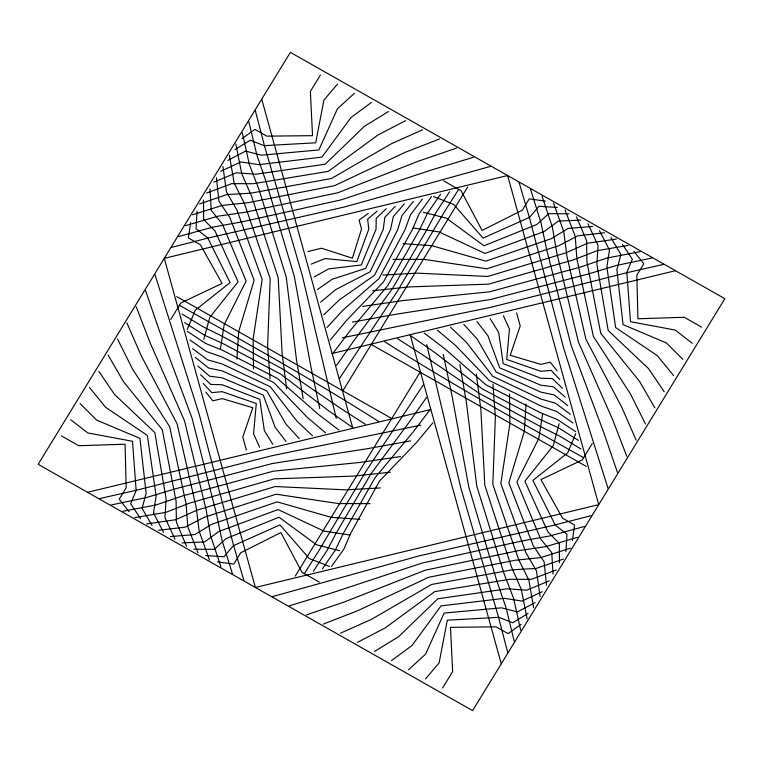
<?xml version="1.0" encoding="UTF-8"?>
<svg xmlns="http://www.w3.org/2000/svg" width="763" height="763" viewBox="0 0 763 763"><rect width="100%" height="100%" fill="white"/><g stroke="black" fill="none" stroke-linecap="round" stroke-linejoin="round"><path stroke-width="1.14" d="M197.045 211.332L196.053 228.795L207.717 237.865L230.092 282.615L195.271 310.188L187.269 329.397M565.955 551.668L566.947 534.205L555.283 525.135L532.908 480.385L567.729 452.812L575.731 433.603M236.94 359.068L238.676 331.676L254.155 280.202L229.711 217.178L218.895 201.241L216.444 177.684M526.06 403.932L524.324 431.324L508.845 482.798L533.289 545.822L544.105 561.759L546.556 585.316M190.578 222.538L188.442 237.98L200.383 244.751L222.071 283.416L180.802 303.025L170.712 319.497M572.422 540.462L574.558 525.02L562.617 518.249L540.929 479.584L582.198 459.975L592.288 443.503M220.383 349.177L224.208 324.513L246.134 281.003L222.376 224.074L211.275 210.426L209.978 188.9M542.617 413.823L538.792 438.487L516.866 481.997L540.624 538.926L551.725 552.574L553.022 574.1M203.826 339.287L209.739 317.351L238.113 281.814L215.052 230.97L203.664 219.61L203.511 200.116M559.174 423.713L553.261 445.649L524.887 481.186L547.948 532.03L559.336 543.39L559.489 562.884M320.45 74.955L310.36 91.426L312.534 135.671L266.888 136.148L254.937 129.376L241.938 138.656M342.873 390.818L467.729 186.906M295.271 576.094L420.127 372.182M442.55 688.045L452.64 671.574L450.466 627.329L496.112 626.852L508.063 633.624L521.062 624.344M458.677 189.329L444.819 211.198L396.75 292.181L339.697 378.152M304.323 573.671L318.181 551.802L366.25 470.819L423.303 384.848M449.617 191.751L436.245 212.085L426.775 229.921L392.316 288.786L353.431 341.319L336.521 365.487M313.383 571.249L326.755 550.915L336.225 533.079L370.684 474.214L409.569 421.681L426.479 397.513M440.566 194.174L427.671 212.972L419.526 229.825L387.881 285.381L349.883 330.98L333.345 352.821M322.434 568.826L335.329 550.028L343.474 533.175L375.119 477.619L413.117 432.02L429.655 410.179M431.515 196.596L419.097 213.859L412.278 229.72L383.446 281.986L346.345 320.641L330.169 340.164M331.485 566.404L343.903 549.141L350.722 533.28L379.554 481.014L416.655 442.359L432.831 422.836M422.454 199.009L410.513 214.746L405.029 229.625L379.001 278.581L342.797 310.293L326.993 327.499M413.403 201.432L401.939 215.633L397.781 229.529L374.566 275.176L339.258 299.954L323.817 314.833M337.465 84.092L323.884 100.134L315.691 142.815L264.17 145.666L250.274 140.239L234.88 149.538M425.535 678.908L439.116 662.866L447.309 620.185L498.83 617.334L512.726 622.761L528.12 613.462M404.352 203.855L393.365 216.52L390.532 229.425L370.131 271.781L335.71 289.606L320.641 302.167M395.291 206.277L384.79 217.407L383.284 229.329L365.696 268.376L332.172 279.268L317.465 289.511M386.24 208.7L376.216 218.294L376.035 229.224L361.261 264.98L328.624 268.919L314.289 276.845M354.48 93.239L337.408 108.851L318.848 149.949L261.461 155.175L245.619 151.093L227.813 160.411M408.52 669.761L425.592 654.149L444.152 613.051L501.539 607.825L517.381 611.907L535.187 602.589M377.189 211.113L367.642 219.181L368.796 229.129L356.826 261.575L325.076 258.581L311.113 264.179M371.495 102.385L350.932 117.559L322.005 157.092L258.743 164.684L240.955 161.956L220.755 171.293M391.505 660.615L412.068 645.441L440.995 605.908L504.257 598.316L522.045 601.044L542.245 591.707M368.138 213.535L359.068 220.068L361.548 229.034L352.392 258.18L321.538 248.233L307.937 251.513M388.51 111.522L364.456 126.267L325.162 164.226L256.025 174.202L236.301 172.81L213.697 182.176M374.49 651.478L398.544 636.733L437.838 598.774L506.975 588.798L526.699 590.19L549.303 580.824M405.525 120.668L377.971 134.975L328.319 171.37L253.316 183.711L231.637 183.673L206.639 193.058M357.475 642.332L385.029 628.025L434.681 591.63L509.684 579.289L531.363 579.327L556.361 569.942M422.54 129.805L391.495 143.682L331.476 178.504L250.598 193.22L226.983 194.527L199.572 203.931M340.46 633.195L371.505 619.318L431.524 584.496L512.402 569.78L536.017 568.473L563.428 559.069M439.555 138.952L405.019 152.39L334.633 185.647L247.889 202.739L222.319 205.39L192.514 214.813M323.445 624.048L357.981 610.61L428.367 577.353L515.111 560.261L540.681 557.61L570.486 548.187M456.57 148.098L418.544 161.098L337.79 192.781L245.171 212.248L217.665 216.253L185.457 225.695M306.43 614.902L344.456 601.902L425.21 570.219L517.829 550.752L545.335 546.747L577.543 537.305M473.585 157.235L432.068 169.806L340.947 199.925L242.462 221.756L213.001 227.107L178.389 236.578M289.415 605.765L330.932 593.194L422.053 563.075L520.538 541.244L549.999 535.893L584.611 526.422M490.609 166.382L344.103 207.059L208.347 237.97L171.332 247.45M272.391 596.618L418.897 555.941L554.653 525.03L591.668 515.55M332.134 353.507L675.484 270.703M87.516 492.297L430.866 409.493M663.657 264.37L626.356 272.811L491.544 307.165L342.272 337.818M99.343 498.63L136.644 490.189L271.456 455.835L420.728 425.182M651.831 258.047L616.647 265.419L588.092 274.06L490.599 299.487L395.263 314.346L352.411 322.12M111.169 504.953L146.353 497.581L174.908 488.94L272.401 463.513L367.737 448.654L410.589 440.88M640.014 251.723L606.928 258.028L580.786 266.964L489.655 291.819L402.568 300.612L362.549 306.43M122.986 511.277L156.072 504.972L182.214 496.036L273.345 471.181L360.432 462.388L400.451 456.57M628.187 245.4L597.219 250.636L573.471 259.868L488.711 284.141L409.884 286.878L372.687 290.741M134.813 517.6L165.781 512.364L189.529 503.132L274.289 478.859L353.116 476.122L390.313 472.259M616.361 239.077L587.51 243.235L566.165 252.772L487.767 276.473L417.189 273.144L382.835 275.042M146.639 523.923L175.49 519.765L196.835 510.228L275.233 486.527L345.811 489.856L380.165 487.958M604.534 232.744L577.791 235.843L558.85 245.676L486.832 268.795L424.505 259.41L392.974 259.353M158.466 530.256L185.209 527.157L204.15 517.324L276.168 494.205L338.495 503.59L370.026 503.647M592.717 226.42L568.082 228.452L551.544 238.59L485.888 261.127L431.81 245.676L403.112 243.664M170.283 536.58L194.918 534.548L211.456 524.41L277.112 501.873L331.19 517.324L359.888 519.336M580.891 220.097L558.373 221.06L544.229 231.494L484.944 253.45L439.126 231.942L413.25 227.965M182.109 542.903L204.627 541.94L218.771 531.506L278.056 509.55L323.874 531.058L349.75 535.035M569.064 213.774L548.664 213.669L536.923 224.398L484 245.781L446.431 218.208L423.398 212.276M193.936 549.226L214.336 549.331L226.077 538.602L279 517.219L316.569 544.792L339.602 550.724M557.248 207.45L538.945 206.277L529.608 217.302L483.055 238.104L453.747 204.474L433.537 196.587M205.752 555.55L224.055 556.723L233.392 545.698L279.945 524.896L309.253 558.526L329.463 566.413M545.421 201.117L529.236 198.876L522.302 210.207L482.111 230.436L461.052 190.74L443.675 180.888M217.579 561.883L233.764 564.124L240.698 552.793L280.889 532.564L301.948 572.26L319.325 582.112M701.588 327.127L684.211 317.274L637.925 318.781L636.838 275.147L643.772 263.826L633.891 251.285M371.247 344.475L586.299 466.403M176.701 296.597L391.753 418.525M61.412 435.873L78.789 445.726L125.075 444.219L126.162 487.853L119.228 499.174L129.109 511.715M583.647 457.724C516.608 420.108 449.34 382.94 384.466 341.605M179.353 305.276C246.392 342.892 313.66 380.06 378.534 421.395M580.996 449.035L559.537 435.997L540.748 426.717L478.687 393.031L423.198 355.196L397.676 338.734M182.004 313.965L203.463 327.003L222.252 336.283L284.313 369.969L339.802 407.804L365.324 424.266M578.344 440.356L558.497 427.785L540.757 419.793L482.187 388.834L433.975 351.943L410.895 335.863M184.656 322.644L204.503 335.215L222.243 343.207L280.813 374.166L329.025 411.057L352.105 427.137M575.693 431.677L557.457 419.583L540.767 412.869L485.697 384.638L444.753 348.691L424.104 332.992M187.307 331.323L205.543 343.417L222.233 350.131L277.303 378.362L318.247 414.309L338.896 430.008M573.042 422.988L556.418 411.381L540.776 405.945L489.197 380.441L455.53 345.439L437.323 330.121M189.958 340.012L206.582 351.619L222.224 357.055L273.803 382.559L307.47 417.561L325.677 432.879M570.39 414.309L555.378 403.169L540.786 399.02L492.698 376.254L466.317 342.186L450.542 327.251M192.61 348.691L207.622 359.831L222.214 363.98L270.302 386.746L296.683 420.814L312.458 435.749M692.241 343.264L675.265 330.083L630.496 321.7L626.843 272.439L632.346 259.229L622.417 244.398M70.759 419.736L87.735 432.917L132.504 441.3L136.157 490.561L130.654 503.771L140.583 518.602M567.739 405.63L554.339 394.967L540.795 392.096L496.198 372.058L477.094 338.934L463.751 324.38M195.261 357.37L208.661 368.033L222.205 370.904L266.802 390.942L285.906 424.066L299.249 438.62M565.097 396.941L553.299 386.765L540.805 385.172L499.708 367.861L487.872 335.682L476.97 321.509M197.903 366.059L209.701 376.235L222.195 377.828L263.292 395.139L275.128 427.318L286.03 441.491M562.445 388.262L552.259 378.553L540.814 378.248L503.208 363.665L498.659 332.43L490.18 318.638M200.555 374.738L210.741 384.447L222.186 384.752L259.792 399.335L264.341 430.57L272.82 444.362M682.885 359.402L666.328 342.892L623.066 324.628L616.857 269.721L620.92 254.642L610.934 237.512M80.115 403.598L96.672 420.108L139.934 438.372L146.143 493.28L142.08 508.358L152.066 525.488M559.794 379.583L551.229 370.351L540.824 371.323L506.708 359.468L509.436 329.177L503.399 315.768M203.206 383.417L211.771 392.649L222.176 391.677L256.292 403.532L253.564 433.823L259.601 447.232M673.538 375.549L657.382 355.701L615.636 327.556L606.862 267.002L609.494 250.045L599.451 230.626M89.462 387.451L105.618 407.299L147.364 435.444L156.138 495.998L153.506 512.955L163.549 532.374M557.143 370.894L550.19 362.148L540.843 364.399L510.209 355.272L520.213 325.925L516.608 312.887M205.857 392.106L212.81 400.852L222.157 398.601L252.791 407.728L242.787 437.075L246.392 450.113M664.182 391.686L648.445 368.51L608.197 330.474L596.866 264.284L598.068 245.457L587.977 223.731M98.818 371.314L114.555 394.49L154.803 432.526L166.134 498.716L164.932 517.543L175.023 539.269M654.835 407.824L639.508 381.319L600.767 333.402L586.881 261.575L586.642 240.86L576.494 216.845M108.165 355.176L123.492 381.681L162.233 429.598L176.119 501.425L176.358 522.14L186.506 546.155M645.479 423.97L630.562 394.128L593.337 336.321L576.885 258.857L575.216 236.272L565.021 209.959M117.521 339.03L132.438 368.872L169.663 426.679L186.115 504.143L187.784 526.728L197.979 553.041M636.132 440.108L621.626 406.937L585.908 339.249L566.899 256.139L563.79 231.675L553.537 203.072M126.868 322.892L141.374 356.063L177.092 423.751L196.101 506.861L199.21 531.325L209.463 559.928M626.785 456.245L612.679 419.736L578.478 342.177L556.904 253.421L552.355 227.088L542.054 196.186M136.215 306.755L150.321 343.264L184.522 420.823L206.096 509.579L210.645 535.912L220.946 566.814M617.429 472.383L603.743 432.545L571.039 345.095L546.909 250.712L540.929 222.491L530.581 189.3M145.571 290.617L159.257 330.455L191.961 417.905L216.091 512.288L222.071 540.509L232.419 573.7M608.082 488.53L563.609 348.023L529.503 217.903L519.098 182.414M154.918 274.47L199.391 414.977L233.497 545.097L243.902 580.586M410.16 334.69L501.272 663.829M261.728 99.171L352.84 428.31M507.738 652.613L498.43 616.866L460.738 487.605L426.717 344.58M255.262 110.387L264.57 146.134L302.262 275.395L336.283 418.42M514.214 641.397L506.041 607.682L496.627 580.29L468.749 486.804L451.973 395.511L443.274 354.471M248.786 121.603L256.959 155.318L266.373 182.71L294.251 276.196L311.027 367.489L319.726 408.529M520.681 630.181L513.652 598.497L503.961 573.394L476.77 486.002L466.441 402.673L459.831 364.361M242.319 132.819L249.348 164.503L259.038 189.606L286.23 276.998L296.559 360.327L303.169 398.639M527.147 618.965L521.272 589.313L511.296 566.499L484.791 485.201L480.909 409.836L476.389 374.251M235.853 144.035L241.728 173.687L251.704 196.501L278.209 277.799L282.091 353.164L286.611 388.749M533.614 607.749L528.883 580.128L518.621 559.613L492.812 484.4L495.378 416.999L492.946 384.151M229.386 155.251L234.117 182.872L244.379 203.387L270.188 278.6L267.622 346.001L270.054 378.849M540.08 596.532L536.494 570.943L525.955 552.717L500.833 483.599L509.856 424.161L509.503 394.042M222.92 166.468L226.506 192.057L237.045 210.283L262.167 279.401L253.144 338.839L253.497 368.958M290.388 52.361L38.15 464.305L472.612 710.639L724.85 298.695L290.388 52.361M507.624 175.528L164.274 258.333L255.376 587.472L598.726 504.667L507.624 175.528"/></g></svg>
